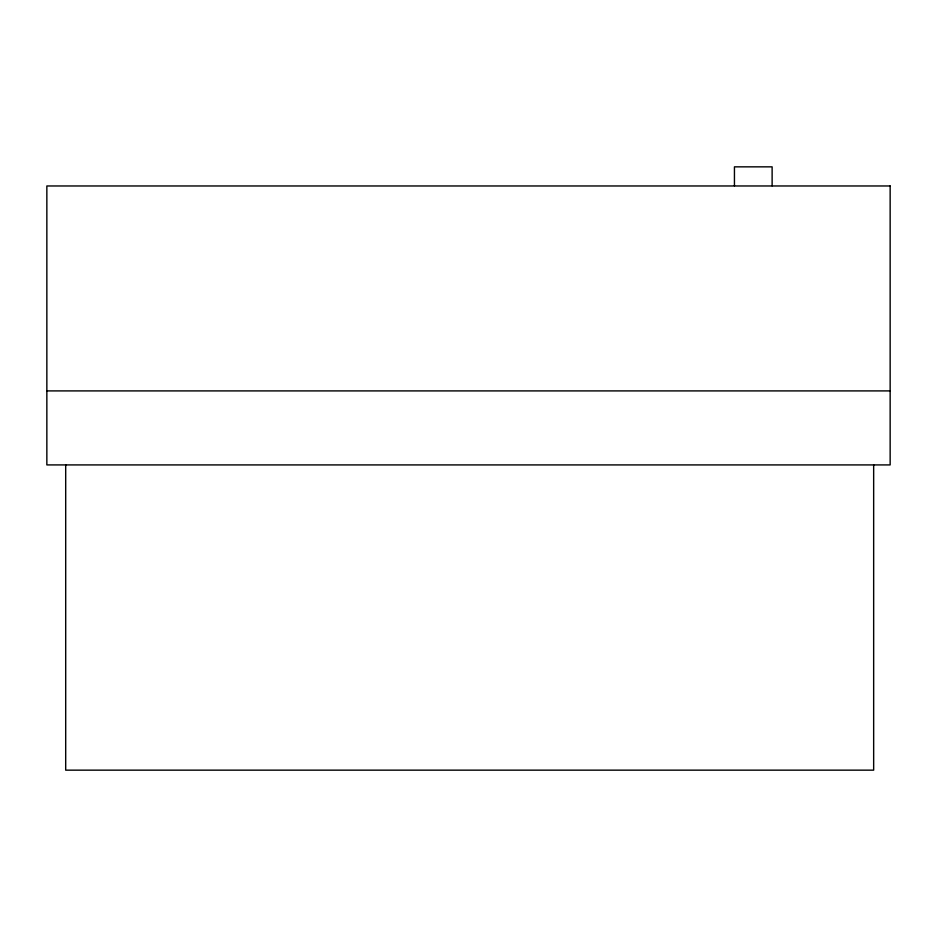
<?xml version="1.0" encoding="UTF-8"?>
<svg xmlns="http://www.w3.org/2000/svg" width="937" height="937" viewBox="0 0 937 937"><rect width="100%" height="100%" fill="white"/><g stroke="black" fill="none" stroke-linecap="round" stroke-linejoin="round"><path stroke-width="1.41" d="M46.85 390.905L890.15 390.905M873.659 464.869L873.659 770.155L65.695 770.155L65.695 464.869M772.123 185.819L772.123 166.845L734.444 166.845L734.444 185.819M890.15 185.971L46.85 185.971L46.85 464.916L890.15 464.916L890.15 185.971"/></g></svg>
